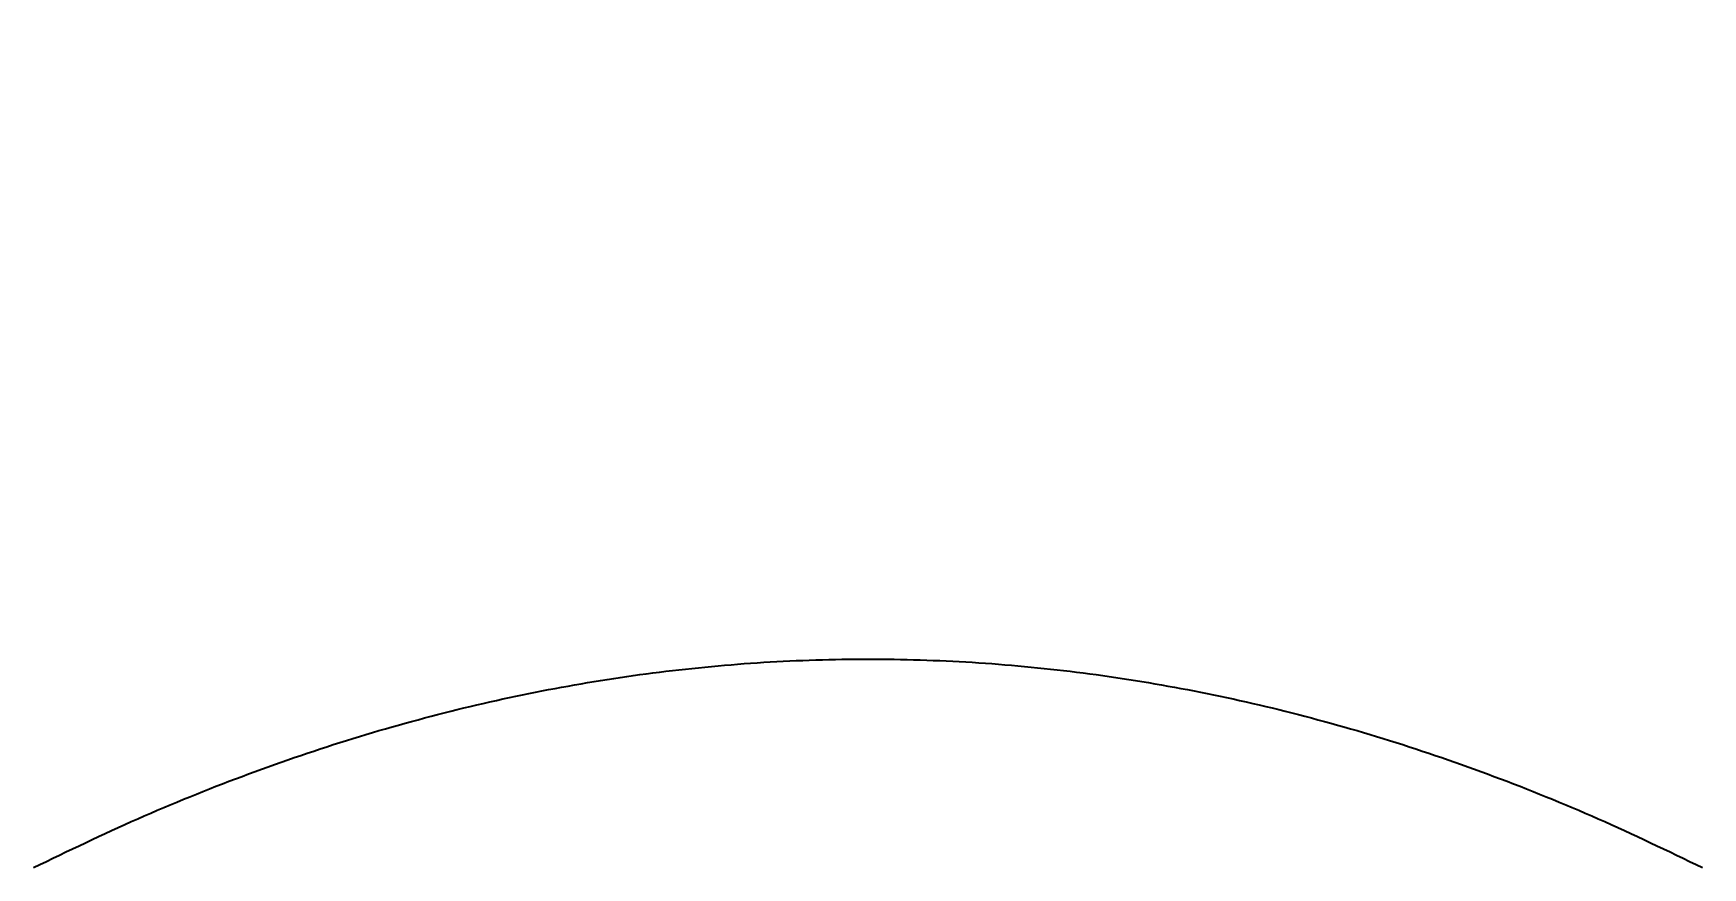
# Model space of a CAD drawing. Header units: millimetres. Extents: x 0 to 4, y 0 to 2.
import ezdxf

# ---------------------------------------------------------------- set-up
doc = ezdxf.new("R2010")
doc.units = ezdxf.units.MM
doc.layers.get('0').update_dxf_attribs({"linetype": 'CONTINUOUS'})

msp = doc.modelspace()

# ---------------------------------------------------------------- linework, layer by layer
msp.add_open_spline([(0, 0), (2, 1), (4, 0)], degree=2)

doc.saveas('drawing.dxf')
